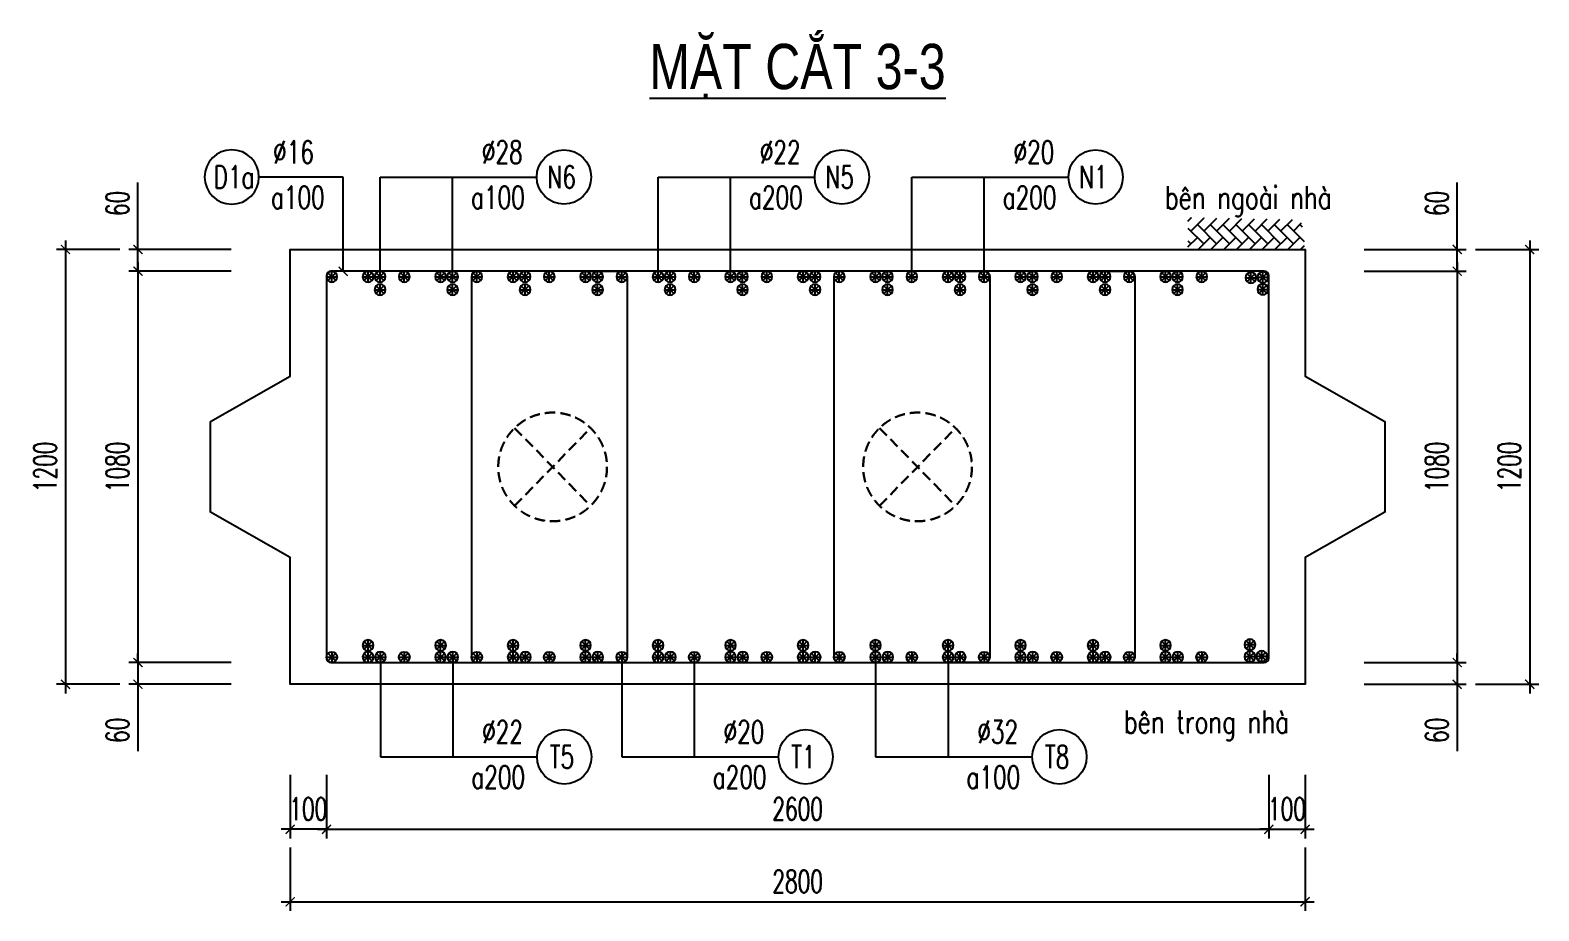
# Model space of a CAD drawing. Header units: millimetres. Extents: x -143483 to 1166745, y -1448440 to -1202244.
# Drawn here: x 82428 to 99076, y -1332029 to -1322307 of the extents above; entities that cross this region are included whole.
import ezdxf
from ezdxf.enums import TextEntityAlignment as Align

# ---------------------------------------------------------------- set-up
doc = ezdxf.new("R2010")
doc.units = ezdxf.units.MM
doc.header["$LTSCALE"] = 30
doc.header["$PDMODE"] = 3
doc.linetypes.add('DASHED', pattern=[19.05, 12.7, -6.35])
doc.layers.get('0').update_dxf_attribs({"lineweight": 9})
doc.layers.get('Defpoints').update_dxf_attribs({"lineweight": 9})
for name, color, linetype in [('ccu11-Cotthep', 9, 'Continuous'), ('ccu11-Dim', 8, 'Continuous'), ('ccu11-Hatch', 8, 'Continuous'), ('ccu11-Text', 31, 'Continuous'), ('ccu11-Thay', 7, 'Continuous'), ('ccu11-Thep', 4, 'Continuous'), ('ccu11-Thep doc', 4, 'Continuous'), ('ccu11-Thepdai', 6, 'Continuous')]:
    doc.layers.add(name, color=color, linetype=linetype)
doc.layers.add('ccu11-Khuat', color=9, linetype='DASHED', lineweight=30)
doc.layers.add('Vicom_thep doc', color=1, linetype='Continuous', lineweight=35)
doc.styles.add('ccu11-dim', font='vnsimli.shx', dxfattribs={"width": 0.65, "bigfont": 'bigfont.shx'})
doc.styles.add('ccu11-VnAvH-B', font='VHAVANB.TTF')
doc.styles.add('ccu11-vnsimli', font='vnsimli.shx', dxfattribs={"width": 0.8, "bigfont": 'vns.shx'})
doc.styles.add('ccu11-vnsimple', font='vnsimple.shx', dxfattribs={"bigfont": 'bigfont.shx'})
doc.styles.add('ccu11_simli', font='vnsimli.shx', dxfattribs={"width": 0.8})
doc.dimstyles.new('ccu11-100', dxfattribs={"dimscale": 100, "dimtxt": 2.5, "dimasz": 1, "dimexe": 1, "dimexo": 2, "dimgap": 1, "dimtad": 1, "dimdec": 0, "dimdsep": 46, "dimtxsty": 'ccu11-dim', "dimblk": 'ARCHTICK', "dimcen": -1, "dimdle": 1, "dimclrd": 256, "dimclre": 256, "dimclrt": 3, "dimadec": 0, "dimazin": 2, "dimtfac": 0.1, "dimtdec": 0, "dimtmove": 0, "dimatfit": 1, "dimldrblk": 'ARCHTICK', "dimfxl": 0, "dimtvp": 0.833333, "dimtolj": 1, "dimtzin": 12, "dimarcsym": 0})
doc.dimstyles.new('ccu11-100x4', dxfattribs={"dimscale": 100, "dimtxt": 2.5, "dimasz": 1, "dimexe": 1, "dimexo": 2, "dimgap": 1, "dimtad": 1, "dimdec": 0, "dimlfac": 0.25, "dimdsep": 46, "dimtxsty": 'ccu11-dim', "dimblk": 'ARCHTICK', "dimcen": -1, "dimdle": 1, "dimclrd": 256, "dimclre": 256, "dimclrt": 3, "dimadec": 0, "dimazin": 2, "dimtfac": 0.1, "dimtdec": 0, "dimtmove": 0, "dimatfit": 1, "dimldrblk": 'ARCHTICK', "dimfxl": 0, "dimtvp": 0.833333, "dimtolj": 1, "dimtzin": 12, "dimarcsym": 0})

# ---------------------------------------------------------------- blocks, each defined once
blk = doc.blocks.new('MCT')
at = {"ltscale": 0.005}
for p, q in [((-0.49, 0), (0.49, 0)), ((0.35, -0.35), (-0.35, 0.35)), ((-0.35, -0.35), (0.35, 0.35)), ((0, -0.49), (0, 0.49))]:
    blk.add_line(p, q, dxfattribs=at)
blk.add_circle((0, 0), 0.492, dxfattribs=at)
blk = doc.blocks.new('*U3380')
at = {"layer": 'ccu11-Thep doc', "xscale": -121.9200000001001, "yscale": 121.9200000001001, "zscale": 121.92, "rotation": 270}
blk.add_blockref('MCT', (0, 0), dxfattribs=at)
blk = doc.blocks.new('*U3381')
at = {"layer": 'ccu11-Thep doc', "color": 0, "linetype": 'ByBlock', "lineweight": -2, "transparency": 16777216}
for p in [(0, 0), (800, 0), (1600, 0), (2400, 0), (3200, 0), (4000, 0), (4800, 0), (5600, 0), (6400, 0), (7200, 0), (8000, 0), (8800, 0), (9600, 0)]:
    blk.add_blockref('*U3380', p, dxfattribs=at)
blk = doc.blocks.new('*U3382')
at = {"layer": 'ccu11-Thep doc', "xscale": -121.9200000001001, "yscale": 121.9200000001001, "zscale": 121.92, "rotation": 270}
blk.add_blockref('MCT', (0, 0), dxfattribs=at)
blk = doc.blocks.new('*U3383')
at = {"layer": 'ccu11-Thep doc', "color": 0, "linetype": 'ByBlock', "lineweight": -2, "transparency": 16777216}
for p in [(0, 0), (800, 0), (1600, 0), (2400, 0), (3200, 0), (4000, 0), (4800, 0), (5600, 0), (6400, 0), (7200, 0), (8000, 0), (8800, 0), (9600, 0)]:
    blk.add_blockref('*U3382', p, dxfattribs=at)
blk = doc.blocks.new('_ARCHTICK')
at = {"color": 0, "linetype": 'ByBlock', "const_width": 0.15}
blk.add_lwpolyline([(-0.5, -0.5), (0.5, 0.5)], dxfattribs=at)
blk = doc.blocks.new('*D3451')
at = {"layer": 'ccu11-Dim', "linetype": 'ByBlock', "lineweight": -2, "ltscale": 30, "transparency": 16777216}
for p, q in [((83617, -1324728), (83617, -1323989)), ((84645, -1324728), (83517, -1324728)), ((83617, -1324968), (83617, -1324728)), ((84645, -1324968), (83517, -1324968)), ((83617, -1324968), (83617, -1325068))]:
    blk.add_line(p, q, dxfattribs=at)
at = {"layer": 'Defpoints', "color": 0, "linetype": 'ByBlock', "ltscale": 30, "transparency": 16777216}
for p in [(84845, -1324728), (83617, -1324968), (84845, -1324968)]:
    blk.add_point(p, dxfattribs=at)
at = {"layer": 'ccu11-Dim', "linetype": 'ByBlock', "lineweight": -2, "ltscale": 30, "transparency": 16777216, "xscale": 100, "yscale": 100, "zscale": 100}
for p, rotation in [((83617, -1324728), 270), ((83617, -1324968), 90)]:
    blk.add_blockref('_ARCHTICK', p, dxfattribs=dict(at, rotation=rotation))
at = {"layer": 'ccu11-Dim', "color": 3, "linetype": 'ByBlock', "ltscale": 30, "transparency": 16777216, "insert": (83392, -1324220), "char_height": 250, "attachment_point": 5, "rotation": 90, "style": 'ccu11-dim'}
blk.add_mtext('\\A1;60', dxfattribs=at)
blk = doc.blocks.new('*D3452')
at = {"layer": 'ccu11-Dim', "linetype": 'ByBlock', "lineweight": -2, "ltscale": 30, "transparency": 16777216}
for p, q in [((83617, -1324868), (83617, -1329388)), ((84645, -1324968), (83517, -1324968)), ((84645, -1329288), (83517, -1329288))]:
    blk.add_line(p, q, dxfattribs=at)
at = {"layer": 'Defpoints', "color": 0, "linetype": 'ByBlock', "ltscale": 30, "transparency": 16777216}
for p in [(84845, -1324968), (83617, -1329288), (84845, -1329288)]:
    blk.add_point(p, dxfattribs=at)
at = {"layer": 'ccu11-Dim', "linetype": 'ByBlock', "lineweight": -2, "ltscale": 30, "transparency": 16777216, "xscale": 100, "yscale": 100, "zscale": 100}
for p, rotation in [((83617, -1324968), 90), ((83617, -1329288), 270)]:
    blk.add_blockref('_ARCHTICK', p, dxfattribs=dict(at, rotation=rotation))
at = {"layer": 'ccu11-Dim', "color": 3, "linetype": 'ByBlock', "ltscale": 30, "transparency": 16777216, "insert": (83392, -1327128), "char_height": 250, "attachment_point": 5, "rotation": 90, "style": 'ccu11-dim'}
blk.add_mtext('\\A1;1080', dxfattribs=at)
blk = doc.blocks.new('*D3453')
at = {"layer": 'ccu11-Dim', "linetype": 'ByBlock', "lineweight": -2, "ltscale": 30, "transparency": 16777216}
for p, q in [((83617, -1329288), (83617, -1329188)), ((84645, -1329288), (83517, -1329288)), ((83617, -1329288), (83617, -1329528)), ((84645, -1329528), (83517, -1329528)), ((83617, -1329528), (83617, -1330268))]:
    blk.add_line(p, q, dxfattribs=at)
at = {"layer": 'Defpoints', "color": 0, "linetype": 'ByBlock', "ltscale": 30, "transparency": 16777216}
for p in [(83617, -1329288), (84845, -1329288), (84845, -1329528)]:
    blk.add_point(p, dxfattribs=at)
at = {"layer": 'ccu11-Dim', "linetype": 'ByBlock', "lineweight": -2, "ltscale": 30, "transparency": 16777216, "xscale": 100, "yscale": 100, "zscale": 100}
for p, rotation in [((83617, -1329288), 270), ((83617, -1329528), 90)]:
    blk.add_blockref('_ARCHTICK', p, dxfattribs=dict(at, rotation=rotation))
at = {"layer": 'ccu11-Dim', "color": 3, "linetype": 'ByBlock', "ltscale": 30, "transparency": 16777216, "insert": (83392, -1330036), "char_height": 250, "attachment_point": 5, "rotation": 90, "style": 'ccu11-dim'}
blk.add_mtext('\\A1;60', dxfattribs=at)
blk = doc.blocks.new('*D3454')
at = {"layer": 'ccu11-Dim', "linetype": 'ByBlock', "lineweight": -2, "ltscale": 30, "transparency": 16777216}
for p, q in [((82817, -1324628), (82817, -1329628)), ((83417, -1324728), (82717, -1324728)), ((83417, -1329528), (82717, -1329528))]:
    blk.add_line(p, q, dxfattribs=at)
at = {"layer": 'Defpoints', "color": 0, "linetype": 'ByBlock', "ltscale": 30, "transparency": 16777216}
for p in [(83617, -1324728), (82817, -1329528), (83617, -1329528)]:
    blk.add_point(p, dxfattribs=at)
at = {"layer": 'ccu11-Dim', "linetype": 'ByBlock', "lineweight": -2, "ltscale": 30, "transparency": 16777216, "xscale": 100, "yscale": 100, "zscale": 100}
for p, rotation in [((82817, -1324728), 90), ((82817, -1329528), 270)]:
    blk.add_blockref('_ARCHTICK', p, dxfattribs=dict(at, rotation=rotation))
at = {"layer": 'ccu11-Dim', "color": 3, "linetype": 'ByBlock', "ltscale": 30, "transparency": 16777216, "insert": (82592, -1327128), "char_height": 250, "attachment_point": 5, "rotation": 90, "style": 'ccu11-dim'}
blk.add_mtext('\\A1;1200', dxfattribs=at)
blk = doc.blocks.new('SHD')
at = {"layer": 'ccu11-Cotthep'}
blk.add_circle((300, 0), 300, dxfattribs=at)
at = {"layer": 'ccu11-Cotthep', "color": 31, "style": 'ccu11_simli', "width": 0.8}
blk.add_attdef('DK', text='', height=250, dxfattribs=at).set_placement((-101, 65), align=Align.BOTTOM_RIGHT)
blk.add_attdef('KH', text='', height=250, dxfattribs=at).set_placement((300, 0), align=Align.MIDDLE)
blk.add_attdef('KC', text='', height=250, dxfattribs=at).set_placement((-101, -142), align=Align.TOP_RIGHT)
blk = doc.blocks.new('ccu11_block_thep')
at = {"layer": 'ccu11-Thep', "color": 3}
for p, q in [((-0.4, 0), (0.4, 0)), ((-0.28, 0.28), (0.28, -0.28)), ((0.28, 0.28), (-0.28, -0.28)), ((0, 0.4), (0, -0.4))]:
    blk.add_line(p, q, dxfattribs=at)
at = {"layer": 'ccu11-Thep', "color": 1, "const_width": 0.0667}
blk.add_lwpolyline([(-0.4, 0, 1), (0.4, 0, 1), (-0.4, 0, 1)], format="xyb", dxfattribs=at)
at = {"layer": 'ccu11-Thep', "color": 1}
blk.add_circle((0, 0), 0.4, dxfattribs=at)
blk = doc.blocks.new('*U3374')
at = {"layer": 'Vicom_thep doc', "xscale": -150, "yscale": 150, "zscale": 150, "rotation": 180}
blk.add_blockref('ccu11_block_thep', (0, 0), dxfattribs=at)
blk = doc.blocks.new('*U3375')
at = {"layer": 'ccu11-Thep doc', "color": 0, "linetype": 'ByBlock', "lineweight": -2, "transparency": 16777216}
for p in [(0, 0), (800, 0), (1600, 0), (2400, 0), (3200, 0), (4000, 0), (4800, 0), (5600, 0), (6400, 0), (7200, 0), (8000, 0), (8800, 0)]:
    blk.add_blockref('*U3374', p, dxfattribs=at)
blk = doc.blocks.new('*U3376')
at = {"layer": 'Vicom_thep doc', "xscale": -150, "yscale": 150, "zscale": 150, "rotation": 180}
blk.add_blockref('ccu11_block_thep', (0, 0), dxfattribs=at)
blk = doc.blocks.new('*U3377')
at = {"layer": 'ccu11-Thep doc', "color": 0, "linetype": 'ByBlock', "lineweight": -2, "transparency": 16777216}
for p in [(0, 0), (800, 0), (1600, 0), (2400, 0), (3200, 0), (4000, 0), (4800, 0), (5600, 0), (6400, 0), (7200, 0), (8000, 0), (8800, 0)]:
    blk.add_blockref('*U3376', p, dxfattribs=at)
blk = doc.blocks.new('*U3378')
at = {"layer": 'Vicom_thep doc', "xscale": -150, "yscale": 150, "zscale": 150, "rotation": 180}
blk.add_blockref('ccu11_block_thep', (0, 0), dxfattribs=at)
blk = doc.blocks.new('*U3379')
at = {"layer": 'ccu11-Thep doc', "color": 0, "linetype": 'ByBlock', "lineweight": -2, "transparency": 16777216}
for p in [(0, 0), (800, 0), (1600, 0), (2400, 0), (3200, 0), (4000, 0), (4800, 0), (5600, 0), (6400, 0), (7200, 0), (8000, 0), (8800, 0)]:
    blk.add_blockref('*U3378', p, dxfattribs=at)
blk = doc.blocks.new('*U3384')
at = {"layer": 'Vicom_thep doc', "xscale": -150, "yscale": 150, "zscale": 150, "rotation": 180}
blk.add_blockref('ccu11_block_thep', (0, 0), dxfattribs=at)
blk = doc.blocks.new('*U3385')
at = {"layer": 'ccu11-Thep doc', "color": 0, "linetype": 'ByBlock', "lineweight": -2, "transparency": 16777216}
for p in [(0, 0), (800, 0), (1600, 0), (2400, 0), (3200, 0), (4000, 0), (4800, 0), (5600, 0), (6400, 0), (7200, 0), (8000, 0), (8800, 0)]:
    blk.add_blockref('*U3384', p, dxfattribs=at)
blk = doc.blocks.new('*U3386')
at = {"layer": 'Vicom_thep doc', "xscale": -150, "yscale": 150, "zscale": 150, "rotation": 180}
blk.add_blockref('ccu11_block_thep', (0, 0), dxfattribs=at)
blk = doc.blocks.new('*U3387')
at = {"layer": 'ccu11-Thep doc', "color": 0, "linetype": 'ByBlock', "lineweight": -2, "transparency": 16777216}
for p in [(0, 0), (800, 0), (1600, 0), (2400, 0), (3200, 0), (4000, 0), (4800, 0), (5600, 0), (6400, 0), (7200, 0), (8000, 0), (8800, 0)]:
    blk.add_blockref('*U3386', p, dxfattribs=at)
blk = doc.blocks.new('*U3428')
at = {"layer": 'Vicom_thep doc', "xscale": -150, "yscale": 150, "zscale": 150, "rotation": 180}
blk.add_blockref('ccu11_block_thep', (0, 0), dxfattribs=at)
blk = doc.blocks.new('*U3429')
at = {"layer": 'ccu11-Thep doc', "color": 0, "linetype": 'ByBlock', "lineweight": -2, "transparency": 16777216}
for p in [(0, 0), (800, 0), (1600, 0), (2400, 0), (3200, 0), (4000, 0), (4800, 0), (5600, 0), (6400, 0), (7200, 0), (8000, 0), (8800, 0)]:
    blk.add_blockref('*U3428', p, dxfattribs=at)
blk = doc.blocks.new('*D3484')
at = {"layer": 'ccu11-Dim', "linetype": 'ByBlock', "lineweight": -2, "ltscale": 30, "transparency": 16777216}
for p, q in [((98176, -1324728), (98176, -1323989)), ((97148, -1324728), (98276, -1324728)), ((98176, -1324968), (98176, -1324728)), ((97148, -1324968), (98276, -1324968)), ((98176, -1324968), (98176, -1325068))]:
    blk.add_line(p, q, dxfattribs=at)
at = {"layer": 'Defpoints', "color": 0, "linetype": 'ByBlock', "ltscale": 30, "transparency": 16777216}
for p in [(96948, -1324728), (96948, -1324968), (98176, -1324968)]:
    blk.add_point(p, dxfattribs=at)
at = {"layer": 'ccu11-Dim', "linetype": 'ByBlock', "lineweight": -2, "ltscale": 30, "transparency": 16777216, "xscale": 100, "yscale": 100, "zscale": 100}
for p, rotation in [((98176, -1324728), 270), ((98176, -1324968), 90)]:
    blk.add_blockref('_ARCHTICK', p, dxfattribs=dict(at, rotation=rotation))
at = {"layer": 'ccu11-Dim', "color": 3, "linetype": 'ByBlock', "ltscale": 30, "transparency": 16777216, "insert": (97951, -1324220), "char_height": 250, "attachment_point": 5, "rotation": 90, "style": 'ccu11-dim'}
blk.add_mtext('\\A1;60', dxfattribs=at)
blk = doc.blocks.new('*D3485')
at = {"layer": 'ccu11-Dim', "linetype": 'ByBlock', "lineweight": -2, "ltscale": 30, "transparency": 16777216}
for p, q in [((98176, -1324868), (98176, -1329388)), ((97148, -1324968), (98276, -1324968)), ((97148, -1329288), (98276, -1329288))]:
    blk.add_line(p, q, dxfattribs=at)
at = {"layer": 'Defpoints', "color": 0, "linetype": 'ByBlock', "ltscale": 30, "transparency": 16777216}
for p in [(96948, -1324968), (96948, -1329288), (98176, -1329288)]:
    blk.add_point(p, dxfattribs=at)
at = {"layer": 'ccu11-Dim', "linetype": 'ByBlock', "lineweight": -2, "ltscale": 30, "transparency": 16777216, "xscale": 100, "yscale": 100, "zscale": 100}
for p, rotation in [((98176, -1324968), 90), ((98176, -1329288), 270)]:
    blk.add_blockref('_ARCHTICK', p, dxfattribs=dict(at, rotation=rotation))
at = {"layer": 'ccu11-Dim', "color": 3, "linetype": 'ByBlock', "ltscale": 30, "transparency": 16777216, "insert": (97951, -1327128), "char_height": 250, "attachment_point": 5, "rotation": 90, "style": 'ccu11-dim'}
blk.add_mtext('\\A1;1080', dxfattribs=at)
blk = doc.blocks.new('*D3486')
at = {"layer": 'ccu11-Dim', "linetype": 'ByBlock', "lineweight": -2, "ltscale": 30, "transparency": 16777216}
for p, q in [((98176, -1329288), (98176, -1329188)), ((97148, -1329288), (98276, -1329288)), ((98176, -1329288), (98176, -1329528)), ((97148, -1329528), (98276, -1329528)), ((98176, -1329528), (98176, -1330268))]:
    blk.add_line(p, q, dxfattribs=at)
at = {"layer": 'Defpoints', "color": 0, "linetype": 'ByBlock', "ltscale": 30, "transparency": 16777216}
for p in [(96948, -1329288), (98176, -1329288), (96948, -1329528)]:
    blk.add_point(p, dxfattribs=at)
at = {"layer": 'ccu11-Dim', "linetype": 'ByBlock', "lineweight": -2, "ltscale": 30, "transparency": 16777216, "xscale": 100, "yscale": 100, "zscale": 100}
for p, rotation in [((98176, -1329288), 270), ((98176, -1329528), 90)]:
    blk.add_blockref('_ARCHTICK', p, dxfattribs=dict(at, rotation=rotation))
at = {"layer": 'ccu11-Dim', "color": 3, "linetype": 'ByBlock', "ltscale": 30, "transparency": 16777216, "insert": (97951, -1330036), "char_height": 250, "attachment_point": 5, "rotation": 90, "style": 'ccu11-dim'}
blk.add_mtext('\\A1;60', dxfattribs=at)
blk = doc.blocks.new('*D3487')
at = {"layer": 'ccu11-Dim', "linetype": 'ByBlock', "lineweight": -2, "ltscale": 30, "transparency": 16777216}
for p, q in [((98976, -1324628), (98976, -1329628)), ((98376, -1324728), (99076, -1324728)), ((98376, -1329528), (99076, -1329528))]:
    blk.add_line(p, q, dxfattribs=at)
at = {"layer": 'Defpoints', "color": 0, "linetype": 'ByBlock', "ltscale": 30, "transparency": 16777216}
for p in [(98176, -1324728), (98176, -1329528), (98976, -1329528)]:
    blk.add_point(p, dxfattribs=at)
at = {"layer": 'ccu11-Dim', "linetype": 'ByBlock', "lineweight": -2, "ltscale": 30, "transparency": 16777216, "xscale": 100, "yscale": 100, "zscale": 100}
for p, rotation in [((98976, -1324728), 90), ((98976, -1329528), 270)]:
    blk.add_blockref('_ARCHTICK', p, dxfattribs=dict(at, rotation=rotation))
at = {"layer": 'ccu11-Dim', "color": 3, "linetype": 'ByBlock', "ltscale": 30, "transparency": 16777216, "insert": (98751, -1327128), "char_height": 250, "attachment_point": 5, "rotation": 90, "style": 'ccu11-dim'}
blk.add_mtext('\\A1;1200', dxfattribs=at)
blk = doc.blocks.new('*D3513')
at = {"layer": 'ccu11-Dim', "linetype": 'ByBlock', "lineweight": -2, "ltscale": 30, "transparency": 16777216}
for p, q in [((85297, -1331329), (85297, -1332029)), ((96497, -1331329), (96497, -1332029)), ((85197, -1331929), (96597, -1331929))]:
    blk.add_line(p, q, dxfattribs=at)
at = {"layer": 'Defpoints', "color": 0, "linetype": 'ByBlock', "ltscale": 30, "transparency": 16777216}
for p in [(85297, -1331129), (96497, -1331129), (96497, -1331929)]:
    blk.add_point(p, dxfattribs=at)
at = {"layer": 'ccu11-Dim', "linetype": 'ByBlock', "lineweight": -2, "ltscale": 30, "transparency": 16777216, "xscale": 100, "yscale": 100, "zscale": 100, "rotation": 180}
blk.add_blockref('_ARCHTICK', (85297, -1331929), dxfattribs=at)
at = {"layer": 'ccu11-Dim', "linetype": 'ByBlock', "lineweight": -2, "ltscale": 30, "transparency": 16777216, "xscale": 100, "yscale": 100, "zscale": 100}
blk.add_blockref('_ARCHTICK', (96497, -1331929), dxfattribs=at)
at = {"layer": 'ccu11-Dim', "color": 3, "linetype": 'ByBlock', "ltscale": 30, "transparency": 16777216, "insert": (90897, -1331704), "char_height": 250, "attachment_point": 5, "style": 'ccu11-dim'}
blk.add_mtext('\\A1;2800', dxfattribs=at)
blk = doc.blocks.new('*D3514')
at = {"layer": 'ccu11-Dim', "linetype": 'ByBlock', "lineweight": -2, "ltscale": 30, "transparency": 16777216}
for p, q in [((85697, -1330529), (85697, -1331229)), ((96097, -1330529), (96097, -1331229)), ((85597, -1331129), (96197, -1331129))]:
    blk.add_line(p, q, dxfattribs=at)
at = {"layer": 'Defpoints', "color": 0, "linetype": 'ByBlock', "ltscale": 30, "transparency": 16777216}
for p in [(85697, -1330329), (96097, -1330329), (96097, -1331129)]:
    blk.add_point(p, dxfattribs=at)
at = {"layer": 'ccu11-Dim', "linetype": 'ByBlock', "lineweight": -2, "ltscale": 30, "transparency": 16777216, "xscale": 100, "yscale": 100, "zscale": 100, "rotation": 180}
blk.add_blockref('_ARCHTICK', (85697, -1331129), dxfattribs=at)
at = {"layer": 'ccu11-Dim', "linetype": 'ByBlock', "lineweight": -2, "ltscale": 30, "transparency": 16777216, "xscale": 100, "yscale": 100, "zscale": 100}
blk.add_blockref('_ARCHTICK', (96097, -1331129), dxfattribs=at)
at = {"layer": 'ccu11-Dim', "color": 3, "linetype": 'ByBlock', "ltscale": 30, "transparency": 16777216, "insert": (90897, -1330904), "char_height": 250, "attachment_point": 5, "style": 'ccu11-dim'}
blk.add_mtext('\\A1;2600', dxfattribs=at)
blk = doc.blocks.new('*D3515')
at = {"layer": 'ccu11-Dim', "linetype": 'ByBlock', "lineweight": -2, "ltscale": 30, "transparency": 16777216}
for p, q in [((85297, -1330529), (85297, -1331229)), ((85697, -1330529), (85697, -1331229)), ((85297, -1331129), (85197, -1331129)), ((85697, -1331129), (85297, -1331129)), ((85697, -1331129), (85797, -1331129))]:
    blk.add_line(p, q, dxfattribs=at)
at = {"layer": 'Defpoints', "color": 0, "linetype": 'ByBlock', "ltscale": 30, "transparency": 16777216}
for p in [(85297, -1330329), (85697, -1330329), (85297, -1331129)]:
    blk.add_point(p, dxfattribs=at)
at = {"layer": 'ccu11-Dim', "linetype": 'ByBlock', "lineweight": -2, "ltscale": 30, "transparency": 16777216, "xscale": 100, "yscale": 100, "zscale": 100}
blk.add_blockref('_ARCHTICK', (85297, -1331129), dxfattribs=at)
at = {"layer": 'ccu11-Dim', "linetype": 'ByBlock', "lineweight": -2, "ltscale": 30, "transparency": 16777216, "xscale": 100, "yscale": 100, "zscale": 100, "rotation": 180}
blk.add_blockref('_ARCHTICK', (85697, -1331129), dxfattribs=at)
at = {"layer": 'ccu11-Dim', "color": 3, "linetype": 'ByBlock', "ltscale": 30, "transparency": 16777216, "insert": (85497, -1330904), "char_height": 250, "attachment_point": 5, "style": 'ccu11-dim'}
blk.add_mtext('\\A1;100', dxfattribs=at)
blk = doc.blocks.new('*D3512')
at = {"layer": 'ccu11-Dim', "linetype": 'ByBlock', "lineweight": -2, "ltscale": 30, "transparency": 16777216}
for p, q in [((96097, -1330529), (96097, -1331229)), ((96497, -1330529), (96497, -1331229)), ((96097, -1331129), (95997, -1331129)), ((96097, -1331129), (96497, -1331129)), ((96497, -1331129), (96597, -1331129))]:
    blk.add_line(p, q, dxfattribs=at)
at = {"layer": 'Defpoints', "color": 0, "linetype": 'ByBlock', "ltscale": 30, "transparency": 16777216}
for p in [(96097, -1330329), (96497, -1330329), (96497, -1331129)]:
    blk.add_point(p, dxfattribs=at)
at = {"layer": 'ccu11-Dim', "linetype": 'ByBlock', "lineweight": -2, "ltscale": 30, "transparency": 16777216, "xscale": 100, "yscale": 100, "zscale": 100}
blk.add_blockref('_ARCHTICK', (96097, -1331129), dxfattribs=at)
at = {"layer": 'ccu11-Dim', "linetype": 'ByBlock', "lineweight": -2, "ltscale": 30, "transparency": 16777216, "xscale": 100, "yscale": 100, "zscale": 100, "rotation": 180}
blk.add_blockref('_ARCHTICK', (96497, -1331129), dxfattribs=at)
at = {"layer": 'ccu11-Dim', "color": 3, "linetype": 'ByBlock', "ltscale": 30, "transparency": 16777216, "insert": (96297, -1330904), "char_height": 250, "attachment_point": 5, "style": 'ccu11-dim'}
blk.add_mtext('\\A1;100', dxfattribs=at)

msp = doc.modelspace()

# ---------------------------------------------------------------- hatches: boundary and pattern name
at = {"layer": 'ccu11-Hatch', "ltscale": 10}
h = msp.add_hatch(dxfattribs=at)
h.set_pattern_fill('AR-HBONE', color=256, scale=25, angle=270, style=0)
h.set_pattern_definition([(45, (-3166646.16, 451727.8), (141.4213562, 4e-14), [300, -100]), (315, (-3166575.45, 451798.51), (141.4213562, 4e-14), [300, -100])])
h.paths.add_polyline_path([(95204.34, -1324375.67), (95204.34, -1324728.4), (96496.7, -1324728.4), (96453.84, -1324397.09)])

# ---------------------------------------------------------------- linework, layer by layer
at = {"layer": 'ccu11-Khuat', "ltscale": 0.3}
for p, q in [((87774.12, -1326699.05), (88612.35, -1327557.75)), ((87774.12, -1327557.75), (88612.35, -1326699.05)), ((91801.36, -1326699.05), (92639.59, -1327557.75)), ((91801.36, -1327557.75), (92639.59, -1326699.05))]:
    msp.add_line(p, q, dxfattribs=at)
for centre in [(88193.24, -1327128.4), (92220.47, -1327128.4)]:
    msp.add_circle(centre, 600, dxfattribs=at)
at = {"layer": 'ccu11-Thay'}
msp.add_lwpolyline([(84416.93, -1326628.4), (85296.7, -1326128.4), (85296.7, -1324728.4), (96496.7, -1324728.4), (96496.7, -1326128.4), (97376.46, -1326628.4), (97376.46, -1327628.4), (96496.7, -1328128.4), (96496.7, -1329528.4), (85296.7, -1329528.4), (85296.7, -1328128.4), (84416.93, -1327628.4)], close=True, dxfattribs=at)
at = {"layer": 'ccu11-Thepdai'}
msp.add_lwpolyline([(90896.7, -1324968.4), (85746.7, -1324968.4, 0.41421356), (85696.7, -1325018.4), (85696.7, -1329238.4, 0.41421356), (85746.7, -1329288.4), (90896.7, -1329288.4), (96046.7, -1329288.4, 0.41421356), (96096.7, -1329238.4), (96096.7, -1325018.4, 0.41421356), (96046.7, -1324968.4)], format="xyb", close=True, dxfattribs=at)
for points in [[(87777.38, -1324968.4), (87357.38, -1324968.4, 0.41421356), (87297.38, -1325028.4), (87297.38, -1329228.4, 0.41421356), (87357.38, -1329288.4), (87777.38, -1329288.4)], [(88537.38, -1324968.4), (88957.38, -1324968.4, -0.41421356), (89017.38, -1325028.4), (89017.38, -1329228.4, -0.41421356), (88957.38, -1329288.4), (88537.38, -1329288.4)], [(91777.38, -1324968.4), (91357.38, -1324968.4, 0.41421356), (91297.38, -1325028.4), (91297.38, -1329228.4, 0.41421356), (91357.38, -1329288.4), (91777.38, -1329288.4)], [(92537.38, -1324968.4), (92957.38, -1324968.4, -0.41421356), (93017.38, -1325028.4), (93017.38, -1329228.4, -0.41421356), (92957.38, -1329288.4), (92537.38, -1329288.4)], [(94137.38, -1324968.4), (94557.38, -1324968.4, -0.41421356), (94617.38, -1325028.4), (94617.38, -1329228.4, -0.41421356), (94557.38, -1329288.4), (94137.38, -1329288.4)]]:
    msp.add_lwpolyline(points, format="xyb", dxfattribs=at)

# ---------------------------------------------------------------- block references
at = {"layer": 'ccu11-Cotthep'}
ref = msp.add_blockref('SHD', (84952.86, -1323928.04), dxfattribs=dict(at, xscale=-1))
ref.add_attrib('KH', 'D1a', dxfattribs={"color": 31, "height": 250, "style": 'ccu11-vnsimple', "width": 0.7}).set_placement((84677.86, -1323928.04), align=Align.MIDDLE_CENTER)
ref.add_attrib('KC', 'a100', dxfattribs={"color": 31, "height": 250, "style": 'ccu11-vnsimple', "width": 0.7}).set_placement((85381.44, -1324028.04), align=Align.TOP_CENTER)
ref.add_attrib('DK', '`16', dxfattribs={"color": 31, "height": 250, "style": 'ccu11-vnsimple', "width": 0.7}).set_placement((85333.65, -1323853.04), align=Align.BOTTOM_CENTER)
ref = msp.add_blockref('SHD', (88018.35, -1323928.04), dxfattribs=at)
ref.add_attrib('KH', 'N6', dxfattribs={"color": 31, "height": 250, "style": 'ccu11-vnsimple', "width": 0.7}).set_placement((88293.35, -1323928.04), align=Align.MIDDLE_CENTER)
ref.add_attrib('KC', 'a100', dxfattribs={"color": 31, "height": 250, "style": 'ccu11-vnsimple', "width": 0.7}).set_placement((87589.77, -1324028.04), align=Align.TOP_CENTER)
ref.add_attrib('DK', '`28', dxfattribs={"color": 31, "height": 250, "style": 'ccu11-vnsimple', "width": 0.7}).set_placement((87637.57, -1323853.04), align=Align.BOTTOM_CENTER)
ref = msp.add_blockref('SHD', (91085.7, -1323928.04), dxfattribs=at)
ref.add_attrib('KH', 'N5', dxfattribs={"color": 31, "height": 250, "style": 'ccu11-vnsimple', "width": 0.7}).set_placement((91360.7, -1323928.04), align=Align.MIDDLE_CENTER)
ref.add_attrib('KC', 'a200', dxfattribs={"color": 31, "height": 250, "style": 'ccu11-vnsimple', "width": 0.7}).set_placement((90657.12, -1324028.04), align=Align.TOP_CENTER)
ref.add_attrib('DK', '`22', dxfattribs={"color": 31, "height": 250, "style": 'ccu11-vnsimple', "width": 0.7}).set_placement((90704.91, -1323853.04), align=Align.BOTTOM_CENTER)
ref = msp.add_blockref('SHD', (93885.7, -1323928.04), dxfattribs=at)
ref.add_attrib('KH', 'N1', dxfattribs={"color": 31, "height": 250, "style": 'ccu11-vnsimple', "width": 0.7}).set_placement((94160.7, -1323928.04), align=Align.MIDDLE_CENTER)
ref.add_attrib('KC', 'a200', dxfattribs={"color": 31, "height": 250, "style": 'ccu11-vnsimple', "width": 0.7}).set_placement((93457.12, -1324028.04), align=Align.TOP_CENTER)
ref.add_attrib('DK', '`20', dxfattribs={"color": 31, "height": 250, "style": 'ccu11-vnsimple', "width": 0.7}).set_placement((93504.91, -1323853.04), align=Align.BOTTOM_CENTER)
ref = msp.add_blockref('SHD', (88021.31, -1330328.75), dxfattribs=at)
ref.add_attrib('KH', 'T5', dxfattribs={"color": 31, "height": 250, "style": 'ccu11-vnsimple', "width": 0.7}).set_placement((88296.31, -1330328.75), align=Align.MIDDLE_CENTER)
ref.add_attrib('KC', 'a200', dxfattribs={"color": 31, "height": 250, "style": 'ccu11-vnsimple', "width": 0.7}).set_placement((87592.73, -1330428.75), align=Align.TOP_CENTER)
ref.add_attrib('DK', '`22', dxfattribs={"color": 31, "height": 250, "style": 'ccu11-vnsimple', "width": 0.7}).set_placement((87640.53, -1330253.75), align=Align.BOTTOM_CENTER)
ref = msp.add_blockref('SHD', (90685.7, -1330328.75), dxfattribs=at)
ref.add_attrib('KH', 'T1', dxfattribs={"color": 31, "height": 250, "style": 'ccu11-vnsimple', "width": 0.7}).set_placement((90960.7, -1330328.75), align=Align.MIDDLE_CENTER)
ref.add_attrib('KC', 'a200', dxfattribs={"color": 31, "height": 250, "style": 'ccu11-vnsimple', "width": 0.7}).set_placement((90257.12, -1330428.75), align=Align.TOP_CENTER)
ref.add_attrib('DK', '`20', dxfattribs={"color": 31, "height": 250, "style": 'ccu11-vnsimple', "width": 0.7}).set_placement((90304.91, -1330253.75), align=Align.BOTTOM_CENTER)
ref = msp.add_blockref('SHD', (93485.7, -1330328.75), dxfattribs=at)
ref.add_attrib('KH', 'T8', dxfattribs={"color": 31, "height": 250, "style": 'ccu11-vnsimple', "width": 0.7}).set_placement((93760.7, -1330328.75), align=Align.MIDDLE_CENTER)
ref.add_attrib('KC', 'a100', dxfattribs={"color": 31, "height": 250, "style": 'ccu11-vnsimple', "width": 0.7}).set_placement((93057.12, -1330428.75), align=Align.TOP_CENTER)
ref.add_attrib('DK', '`32', dxfattribs={"color": 31, "height": 250, "style": 'ccu11-vnsimple', "width": 0.7}).set_placement((93104.91, -1330253.75), align=Align.BOTTOM_CENTER)
at = {"layer": 'ccu11-Thep doc'}
for name, p in [('*U3381', (85756.7, -1325028.4)), ('*U3375', (86156.7, -1325028.4)), ('*U3385', (86289.35, -1325028.4)), ('*U3387', (86289.35, -1325171.81)), ('*U3379', (86156.7, -1329098.29)), ('*U3377', (86156.7, -1329228.4)), ('*U3429', (86292.31, -1329228.4))]:
    msp.add_blockref(name, p, dxfattribs=at)
at = {"layer": 'ccu11-Thep doc', "xscale": -1, "rotation": 180}
msp.add_blockref('*U3383', (85756.7, -1329228.4), dxfattribs=at)
at = {"layer": 'Vicom_thep doc', "xscale": -150, "yscale": 150, "zscale": 150, "rotation": 180}
for p in [(95899.25, -1325039.99), (96030.82, -1325035.51), (96030.82, -1325168.3), (95888.68, -1329089.71), (95888.68, -1329222.15), (96018.18, -1329219.14)]:
    msp.add_blockref('ccu11_block_thep', p, dxfattribs=at)

# ---------------------------------------------------------------- texts
at = {"layer": 'ccu11-Text', "color": 3, "style": 'ccu11-VnAvH-B', "width": 0.8}
msp.add_text('%%UmÆt c¾t 3-3', height=500, dxfattribs=at).set_placement((90896.7, -1322958.27), align=Align.CENTER)
at = {"layer": 'ccu11-Text', "linetype": 'Continuous', "style": 'ccu11-vnsimli', "width": 0.75}
for s, p in [('bªn ngoµi nhµ', (95869.93, -1324280.25)), ('bªn trong nhµ', (95409.28, -1330066.86))]:
    msp.add_text(s, height=250, dxfattribs=at).set_placement(p, align=Align.CENTER)

# ---------------------------------------------------------------- dimensions: what is measured, and where the dimension line sits
at = {"layer": 'ccu11-Dim', "linetype": 'ByBlock', "ltscale": 30}
for base, p1, p2, angle, picture, middle in [((83616.93, -1324968.4), (84845.33, -1324728.4), (84845.33, -1324968.4), 90, '*D3451', (83616.93, -1324220.41)), ((98176.46, -1324968.4), (96948.07, -1324728.4), (96948.07, -1324968.4), 90, '*D3484', (98176.46, -1324220.41)), ((83616.93, -1329288.4), (84845.33, -1329528.4), (84845.33, -1329288.4), 270, '*D3453', (83616.93, -1330036.38)), ((98176.46, -1329288.4), (96948.07, -1329528.4), (96948.07, -1329288.4), 270, '*D3486', (98176.46, -1330036.38))]:
    dim = msp.add_linear_dim(base=base, p1=p1, p2=p2, angle=angle, dimstyle='ccu11-100x4', dxfattribs=at)
    dim.commit()
    dim.dimension.update_dxf_attribs({"geometry": picture, "text_midpoint": middle, "dimtype": 160})
for base, p1, p2, picture, middle in [((82816.93, -1329528.4), (83616.93, -1324728.4), (83616.93, -1329528.4), '*D3454', (82591.93, -1327128.4)), ((98976.46, -1329528.4), (98176.46, -1324728.4), (98176.46, -1329528.4), '*D3487', (98751.46, -1327128.4))]:
    dim = msp.add_linear_dim(base=base, p1=p1, p2=p2, angle=90, dimstyle='ccu11-100x4', dxfattribs=at)
    dim.commit()
    dim.dimension.update_dxf_attribs({"geometry": picture, "text_midpoint": middle})
for base, p1, p2, angle, override, picture, middle in [((83616.93, -1329288.4), (84845.33, -1324968.4), (84845.33, -1329288.4), 90, {"dimtmove": 1}, '*D3452', (83391.93, -1327128.4)), ((98176.46, -1329288.4), (96948.07, -1324968.4), (96948.07, -1329288.4), 90, {"dimtmove": 1}, '*D3485', (97951.46, -1327128.4)), ((96496.7, -1331128.75), (96096.7, -1330328.76), (96496.7, -1330328.76), 180, {"dimtix": 1}, '*D3512', (96296.7, -1330903.75))]:
    dim = msp.add_linear_dim(base=base, p1=p1, p2=p2, angle=angle, dimstyle='ccu11-100x4', override=override, dxfattribs=at)
    dim.commit()
    dim.dimension.update_dxf_attribs({"geometry": picture, "text_midpoint": middle})
dim = msp.add_linear_dim(base=(85296.7, -1331128.75), p1=(85696.7, -1330328.76), p2=(85296.7, -1330328.76), dimstyle='ccu11-100x4', override={"dimtix": 1}, dxfattribs=at)
dim.commit()
dim.dimension.update_dxf_attribs({"geometry": '*D3515', "text_midpoint": (85496.7, -1330903.75)})
for base, p1, p2, picture, middle in [((96096.7, -1331128.75), (85696.7, -1330328.76), (96096.7, -1330328.76), '*D3514', (90896.7, -1330903.75)), ((96496.7, -1331928.75), (85296.7, -1331128.75), (96496.7, -1331128.75), '*D3513', (90896.7, -1331703.75))]:
    dim = msp.add_linear_dim(base=base, p1=p1, p2=p2, dimstyle='ccu11-100x4', dxfattribs=at)
    dim.commit()
    dim.dimension.update_dxf_attribs({"geometry": picture, "text_midpoint": middle})

# ---------------------------------------------------------------- leaders
at = {"layer": 'ccu11-Cotthep', "linetype": 'ByBlock', "ltscale": 30}
msp.add_leader([(85881.86, -1324968.4), (85881.86, -1323928.04), (84952.86, -1323928.04)], dimstyle='ccu11-100x4', dxfattribs=at)
at = {"layer": 'ccu11-Cotthep'}
for points in [[(86289.35, -1325028.4), (86289.35, -1323928.04), (88018.35, -1323928.04)], [(87089.35, -1325028.4), (87089.35, -1323928.04), (88018.35, -1323928.04)], [(89356.7, -1325028.4), (89356.7, -1323928.04), (91085.7, -1323928.04)], [(90156.7, -1325028.4), (90156.7, -1323928.04), (91085.7, -1323928.04)], [(92156.7, -1325028.4), (92156.7, -1323928.04), (93885.7, -1323928.04)], [(92956.7, -1325028.4), (92956.7, -1323928.04), (93885.7, -1323928.04)], [(86292.31, -1329228.4), (86292.31, -1330328.75), (88021.31, -1330328.75)], [(87092.31, -1329228.4), (87092.31, -1330328.75), (88021.31, -1330328.75)], [(88956.7, -1329228.4), (88956.7, -1330328.75), (90685.7, -1330328.75)], [(89756.7, -1329228.4), (89756.7, -1330328.75), (90685.7, -1330328.75)], [(91756.7, -1329228.4), (91756.7, -1330328.75), (93485.7, -1330328.75)], [(92556.7, -1329228.4), (92556.7, -1330328.75), (93485.7, -1330328.75)]]:
    msp.add_leader(points, dimstyle='ccu11-100', override={"dimasz": 1.5, "dimgap": 1, "dimtad": 0, "dimldrblk": 'None', "dimfxl": 3, "dimfxlon": 1, "dimtfill": 1, "dimarcsym": 1}, dxfattribs=at)

doc.saveas('drawing.dxf')
